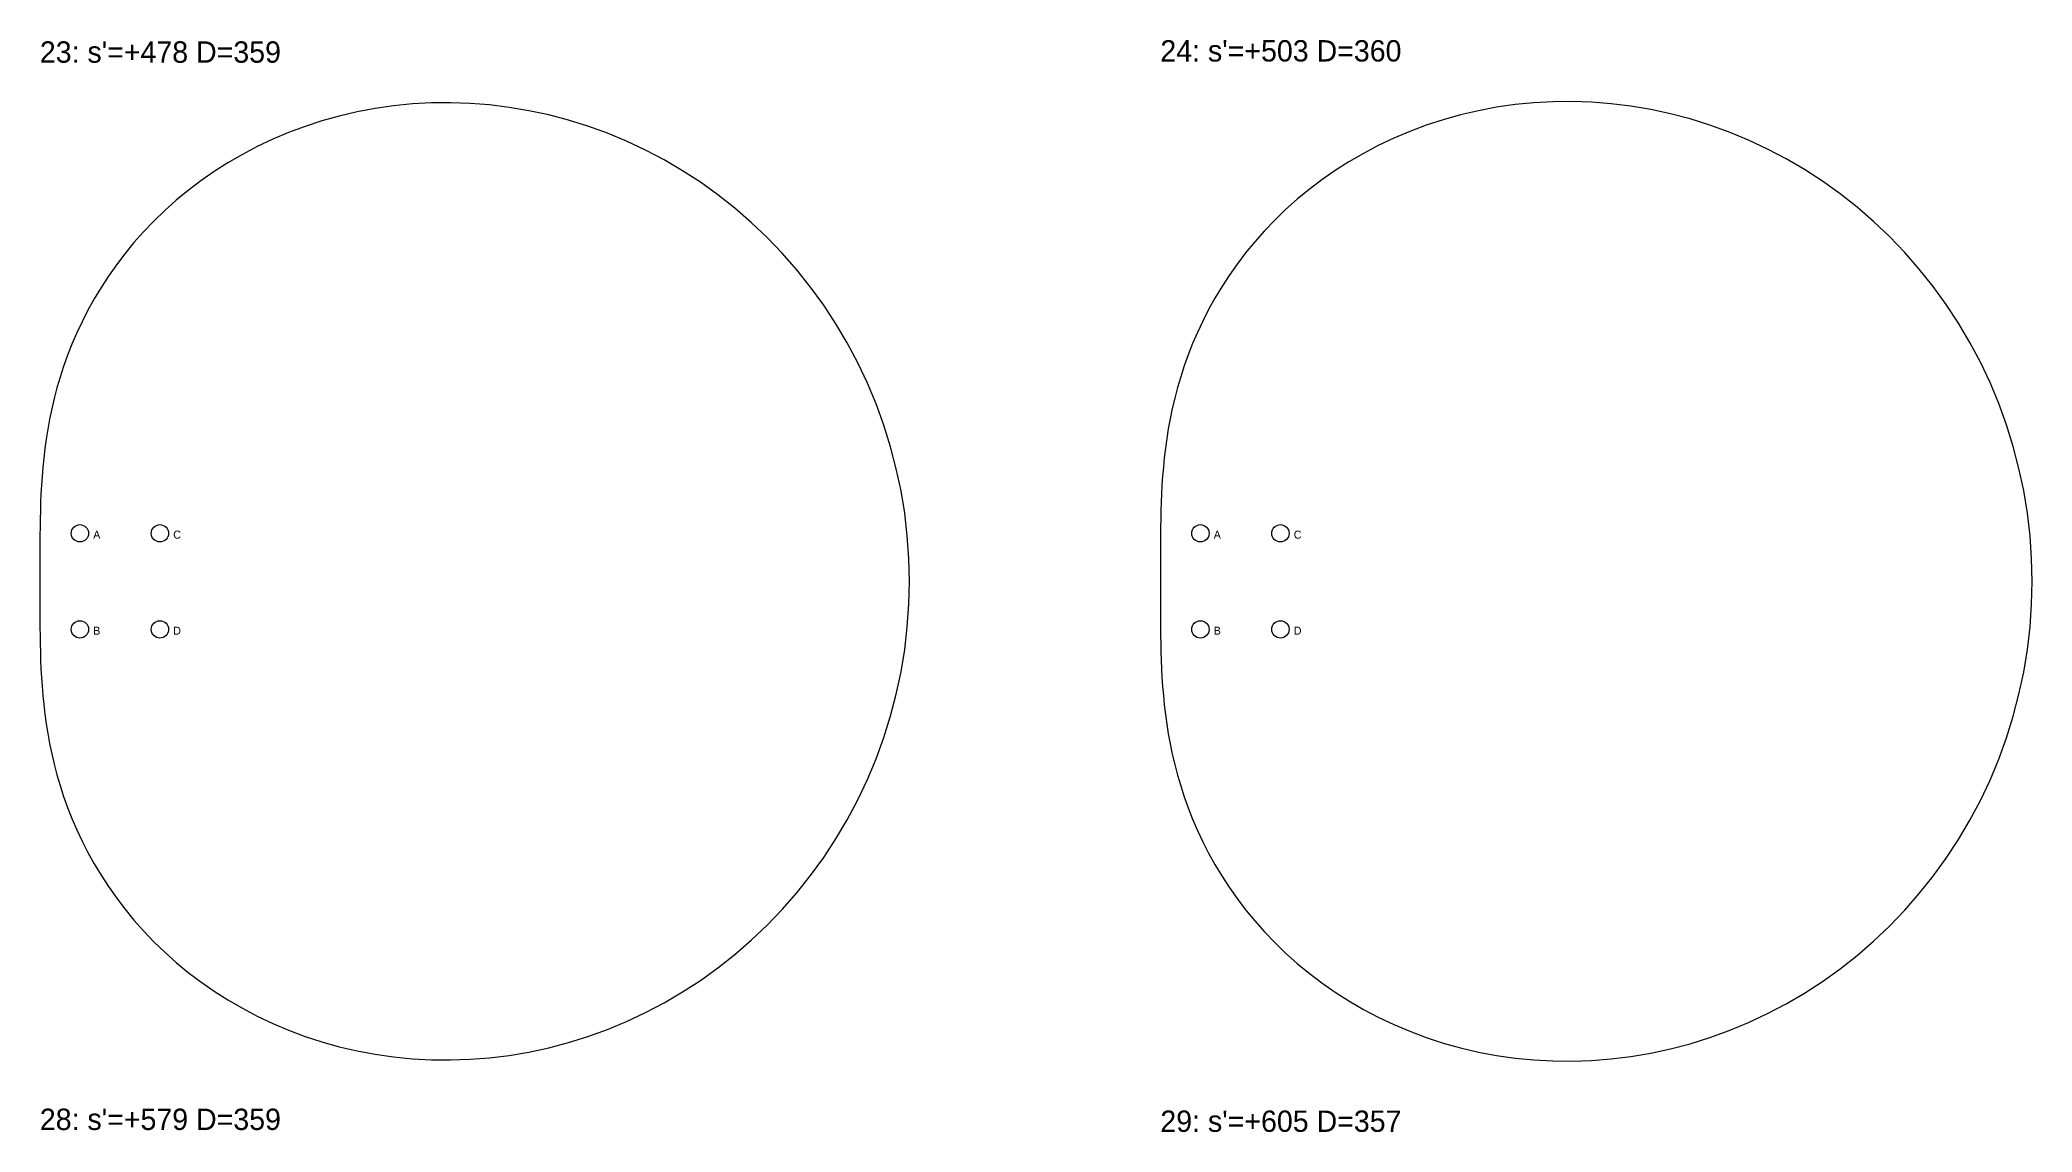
# Model space of a CAD drawing. Header units: millimetres. Extents: x 0 to 2007, y -5243 to 138.
# Drawn here: x 1260 to 2007, y -1806 to -1397 of the extents above; entities that cross this region are included whole.
import ezdxf

# ---------------------------------------------------------------- set-up
doc = ezdxf.new("R2010")
doc.units = ezdxf.units.MM
for name, color, linetype in [('DOWEL', 5, 'CONTINUOUS'), ('SLAB_23', 7, 'CONTINUOUS'), ('SLAB_24', 2, 'CONTINUOUS'), ('TEXT', 1, 'CONTINUOUS')]:
    doc.layers.add(name, color=color, linetype=linetype)

msp = doc.modelspace()

# ---------------------------------------------------------------- linework, layer by layer
at = {"layer": 'DOWEL'}
for centre in [(1275, -1582), (1305, -1582), (1695, -1582), (1725, -1582), (1275, -1618), (1305, -1618), (1695, -1618), (1725, -1618)]:
    msp.add_circle(centre, 3.25, dxfattribs=at)
at = {"layer": 'SLAB_23'}
msp.add_lwpolyline([(1585.952, -1600), (1585.753, -1591.47), (1585.158, -1582.961), (1584.169, -1574.493), (1582.788, -1566.088), (1581.019, -1557.764), (1578.868, -1549.543), (1576.342, -1541.444), (1573.447, -1533.487), (1570.194, -1525.689), (1566.591, -1518.069), (1562.649, -1510.645), (1558.381, -1503.433), (1553.798, -1496.449), (1548.915, -1489.709), (1543.745, -1483.227), (1538.304, -1477.015), (1532.608, -1471.088), (1526.673, -1465.455), (1520.516, -1460.128), (1514.154, -1455.116), (1507.606, -1450.427), (1500.889, -1446.068), (1494.023, -1442.046), (1487.025, -1438.364), (1479.916, -1435.028), (1472.713, -1432.039), (1465.436, -1429.4), (1458.104, -1427.11), (1450.735, -1425.168), (1443.348, -1423.573), (1435.961, -1422.322), (1428.591, -1421.411), (1421.257, -1420.835), (1413.975, -1420.588), (1406.761, -1420.663), (1399.632, -1421.052), (1392.601, -1421.746), (1385.685, -1422.737), (1378.895, -1424.013), (1372.246, -1425.565), (1365.748, -1427.38), (1359.414, -1429.446), (1353.253, -1431.751), (1347.275, -1434.281), (1341.488, -1437.024), (1335.899, -1439.965), (1330.516, -1443.091), (1325.343, -1446.388), (1320.384, -1449.841), (1315.645, -1453.435), (1311.126, -1457.158), (1306.83, -1460.993), (1302.757, -1464.928), (1298.907, -1468.949), (1295.279, -1473.042), (1291.871, -1477.194), (1288.681, -1481.393), (1285.704, -1485.625), (1282.936, -1489.879), (1280.372, -1494.144), (1278.007, -1498.409), (1275.834, -1502.664), (1273.847, -1506.899), (1272.037, -1511.107), (1270.398, -1515.278), (1268.921, -1519.406), (1267.597, -1523.484), (1266.419, -1527.507), (1265.376, -1531.469), (1264.46, -1535.366), (1263.662, -1539.196), (1262.972, -1542.955), (1262.382, -1546.642), (1261.882, -1550.256), (1261.463, -1553.797), (1261.116, -1557.266), (1260.835, -1560.663), (1260.609, -1563.99), (1260.432, -1567.251), (1260.296, -1570.449), (1260.195, -1573.586), (1260.122, -1576.669), (1260.072, -1579.701), (1260.039, -1582.687), (1260.019, -1585.635), (1260.008, -1588.549), (1260.002, -1591.436), (1260, -1594.302), (1260, -1597.154), (1260, -1600), (1260, -1602.846), (1260, -1605.698), (1260.002, -1608.564), (1260.008, -1611.451), (1260.019, -1614.365), (1260.039, -1617.313), (1260.072, -1620.299), (1260.122, -1623.331), (1260.195, -1626.414), (1260.296, -1629.551), (1260.432, -1632.749), (1260.609, -1636.01), (1260.835, -1639.337), (1261.116, -1642.734), (1261.463, -1646.203), (1261.882, -1649.744), (1262.382, -1653.358), (1262.972, -1657.045), (1263.662, -1660.804), (1264.46, -1664.634), (1265.376, -1668.531), (1266.419, -1672.493), (1267.597, -1676.516), (1268.921, -1680.594), (1270.398, -1684.722), (1272.037, -1688.893), (1273.847, -1693.101), (1275.834, -1697.336), (1278.007, -1701.591), (1280.372, -1705.856), (1282.936, -1710.121), (1285.704, -1714.375), (1288.681, -1718.607), (1291.871, -1722.806), (1295.279, -1726.958), (1298.907, -1731.051), (1302.757, -1735.072), (1306.83, -1739.007), (1311.126, -1742.842), (1315.645, -1746.565), (1320.384, -1750.159), (1325.343, -1753.612), (1330.516, -1756.909), (1335.899, -1760.035), (1341.488, -1762.976), (1347.275, -1765.719), (1353.253, -1768.249), (1359.414, -1770.554), (1365.748, -1772.62), (1372.246, -1774.435), (1378.895, -1775.987), (1385.685, -1777.263), (1392.601, -1778.254), (1399.632, -1778.948), (1406.761, -1779.337), (1413.975, -1779.412), (1421.257, -1779.165), (1428.591, -1778.589), (1435.961, -1777.678), (1443.348, -1776.427), (1450.735, -1774.832), (1458.104, -1772.89), (1465.436, -1770.6), (1472.713, -1767.961), (1479.916, -1764.972), (1487.025, -1761.636), (1494.023, -1757.954), (1500.889, -1753.932), (1507.606, -1749.573), (1514.154, -1744.884), (1520.516, -1739.872), (1526.673, -1734.545), (1532.608, -1728.912), (1538.304, -1722.985), (1543.745, -1716.773), (1548.915, -1710.291), (1553.798, -1703.551), (1558.381, -1696.567), (1562.649, -1689.355), (1566.591, -1681.931), (1570.194, -1674.311), (1573.447, -1666.513), (1576.342, -1658.556), (1578.868, -1650.457), (1581.019, -1642.236), (1582.788, -1633.912), (1584.169, -1625.507), (1585.158, -1617.039), (1585.753, -1608.53)], close=True, dxfattribs=at)
at = {"layer": 'SLAB_24'}
msp.add_lwpolyline([(2006.772, -1600), (2006.573, -1591.449), (2005.976, -1582.918), (2004.984, -1574.429), (2003.599, -1566.002), (2001.826, -1557.658), (1999.67, -1549.416), (1997.137, -1541.297), (1994.236, -1533.319), (1990.974, -1525.502), (1987.362, -1517.863), (1983.41, -1510.42), (1979.131, -1503.19), (1974.537, -1496.189), (1969.641, -1489.432), (1964.459, -1482.933), (1959.004, -1476.706), (1953.294, -1470.764), (1947.343, -1465.117), (1941.171, -1459.777), (1934.793, -1454.752), (1928.228, -1450.051), (1921.495, -1445.681), (1914.611, -1441.649), (1907.596, -1437.958), (1900.469, -1434.613), (1893.248, -1431.617), (1885.953, -1428.971), (1878.602, -1426.675), (1871.215, -1424.728), (1863.809, -1423.13), (1856.403, -1421.876), (1849.015, -1420.962), (1841.663, -1420.385), (1834.362, -1420.137), (1827.13, -1420.212), (1819.983, -1420.602), (1812.935, -1421.298), (1806.001, -1422.291), (1799.194, -1423.571), (1792.528, -1425.126), (1786.014, -1426.945), (1779.664, -1429.017), (1773.488, -1431.328), (1767.494, -1433.864), (1761.693, -1436.614), (1756.09, -1439.563), (1750.693, -1442.697), (1745.507, -1446.002), (1740.536, -1449.463), (1735.785, -1453.067), (1731.254, -1456.798), (1726.947, -1460.644), (1722.864, -1464.589), (1719.005, -1468.62), (1715.368, -1472.723), (1711.951, -1476.886), (1708.753, -1481.094), (1705.768, -1485.337), (1702.993, -1489.602), (1700.423, -1493.878), (1698.052, -1498.154), (1695.874, -1502.419), (1693.881, -1506.665), (1692.067, -1510.883), (1690.424, -1515.065), (1688.943, -1519.203), (1687.617, -1523.292), (1686.435, -1527.324), (1685.39, -1531.296), (1684.471, -1535.204), (1683.671, -1539.043), (1682.98, -1542.812), (1682.388, -1546.508), (1681.886, -1550.131), (1681.466, -1553.681), (1681.119, -1557.158), (1680.837, -1560.564), (1680.611, -1563.9), (1680.433, -1567.169), (1680.297, -1570.374), (1680.196, -1573.52), (1680.123, -1576.61), (1680.072, -1579.65), (1680.039, -1582.644), (1680.019, -1585.599), (1680.008, -1588.52), (1680.002, -1591.414), (1680, -1594.288), (1680, -1597.147), (1680, -1600), (1680, -1602.853), (1680, -1605.712), (1680.002, -1608.586), (1680.008, -1611.48), (1680.019, -1614.401), (1680.039, -1617.356), (1680.072, -1620.35), (1680.123, -1623.39), (1680.196, -1626.48), (1680.297, -1629.626), (1680.433, -1632.831), (1680.611, -1636.1), (1680.837, -1639.436), (1681.119, -1642.842), (1681.466, -1646.319), (1681.886, -1649.869), (1682.388, -1653.492), (1682.98, -1657.188), (1683.671, -1660.957), (1684.471, -1664.796), (1685.39, -1668.704), (1686.435, -1672.676), (1687.617, -1676.708), (1688.943, -1680.797), (1690.424, -1684.935), (1692.067, -1689.117), (1693.881, -1693.335), (1695.874, -1697.581), (1698.052, -1701.846), (1700.423, -1706.122), (1702.993, -1710.398), (1705.768, -1714.663), (1708.753, -1718.906), (1711.951, -1723.114), (1715.368, -1727.277), (1719.005, -1731.38), (1722.864, -1735.411), (1726.947, -1739.356), (1731.254, -1743.202), (1735.785, -1746.933), (1740.536, -1750.537), (1745.507, -1753.998), (1750.693, -1757.303), (1756.09, -1760.437), (1761.693, -1763.386), (1767.494, -1766.136), (1773.488, -1768.672), (1779.664, -1770.983), (1786.014, -1773.055), (1792.528, -1774.874), (1799.194, -1776.429), (1806.001, -1777.709), (1812.935, -1778.702), (1819.983, -1779.398), (1827.13, -1779.788), (1834.362, -1779.863), (1841.663, -1779.615), (1849.015, -1779.038), (1856.403, -1778.124), (1863.809, -1776.87), (1871.215, -1775.272), (1878.602, -1773.325), (1885.953, -1771.029), (1893.248, -1768.383), (1900.469, -1765.387), (1907.596, -1762.042), (1914.611, -1758.351), (1921.495, -1754.319), (1928.228, -1749.949), (1934.793, -1745.248), (1941.171, -1740.223), (1947.343, -1734.883), (1953.294, -1729.236), (1959.004, -1723.294), (1964.459, -1717.067), (1969.641, -1710.568), (1974.537, -1703.811), (1979.131, -1696.81), (1983.41, -1689.58), (1987.362, -1682.137), (1990.974, -1674.498), (1994.236, -1666.681), (1997.137, -1658.703), (1999.67, -1650.584), (2001.826, -1642.342), (2003.599, -1633.998), (2004.984, -1625.571), (2005.976, -1617.082), (2006.573, -1608.551)], close=True, dxfattribs=at)

# ---------------------------------------------------------------- texts
at = {"layer": 'DOWEL'}
for s, p in [('A', (1280, -1584)), ('C', (1310, -1584)), ('A', (1700, -1584)), ('C', (1730, -1584)), ('B', (1280, -1620)), ('D', (1310, -1620)), ('B', (1700, -1620)), ('D', (1730, -1620))]:
    msp.add_text(s, height=3, dxfattribs=at).set_placement(p)
at = {"layer": 'TEXT'}
for s, p in [("23: s'=+478 D=359", (1260, -1405.588)), ("24: s'=+503 D=360", (1680, -1405.137)), ("28: s'=+579 D=359", (1260, -1805.654)), ("29: s'=+605 D=357", (1680, -1806.357))]:
    msp.add_text(s, height=8, dxfattribs=at).set_placement(p)

doc.saveas('drawing.dxf')
